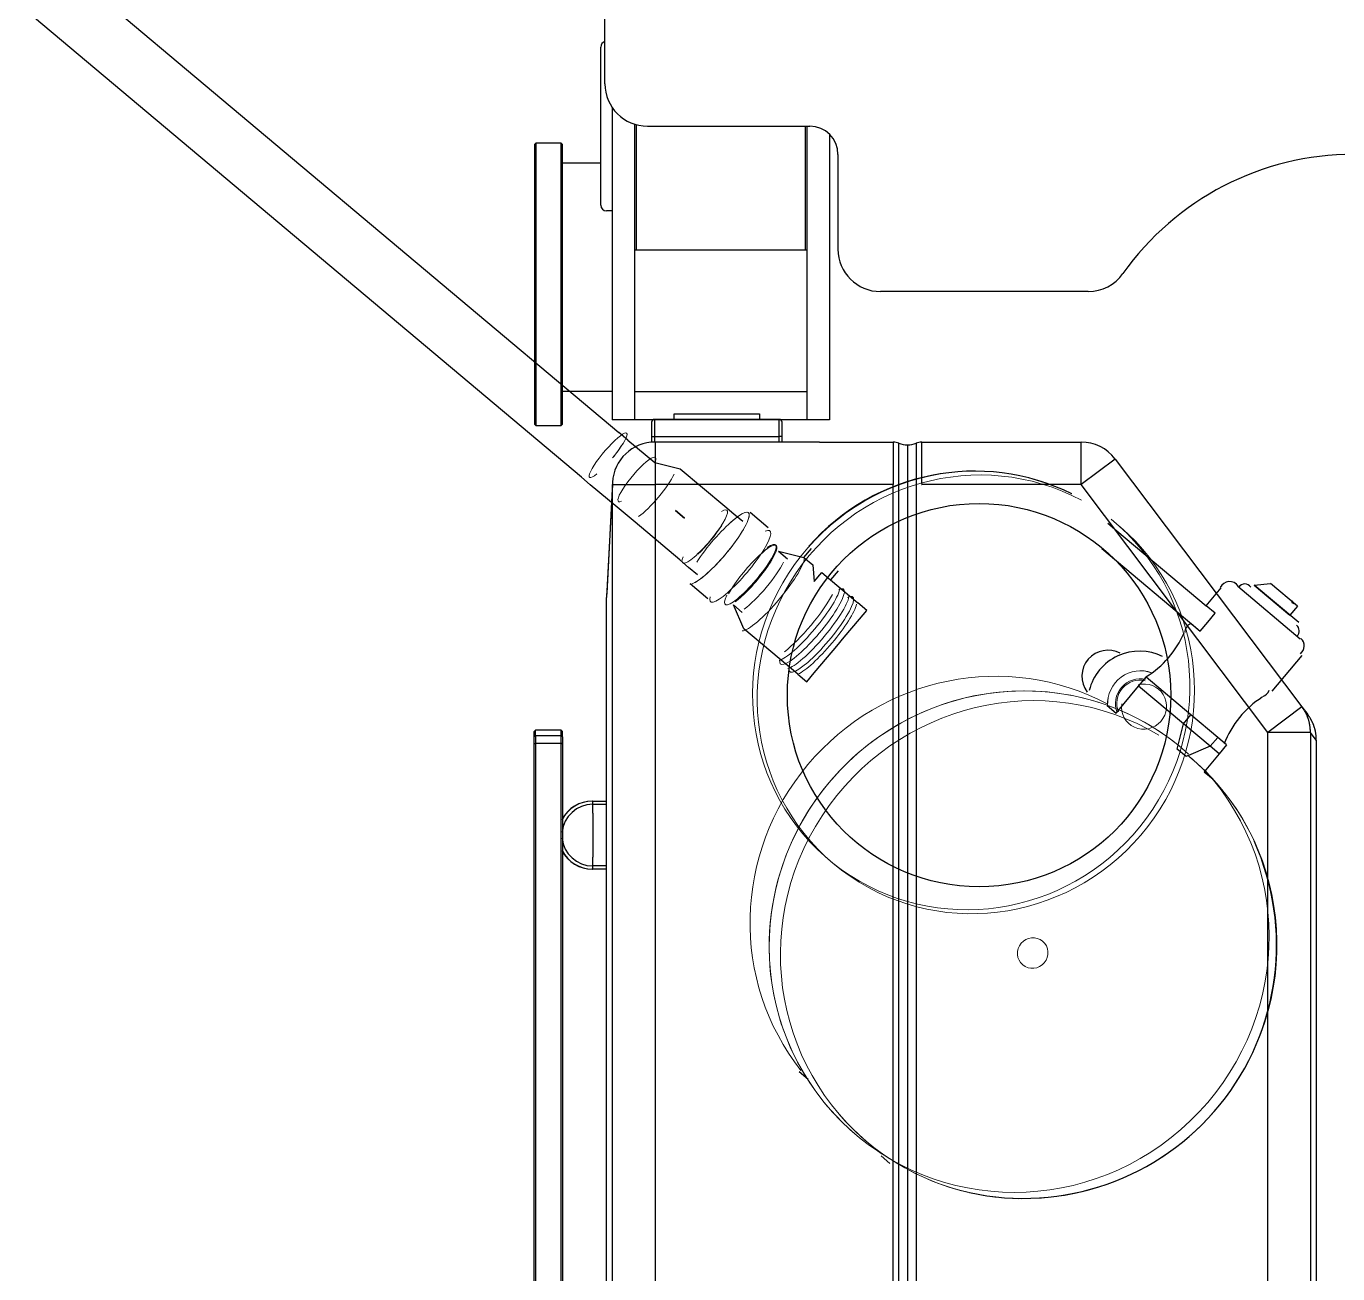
# Model space of a CAD drawing. Extents: x 3485972 to 3601240, y -625657 to -591207.
# Drawn here: x 3498357 to 3498969, y -609881 to -609298 of the extents above; entities that cross this region are included whole.
import ezdxf

# ---------------------------------------------------------------- set-up
doc = ezdxf.new("R2010")
doc.units = 0
doc.header["$LTSCALE"] = 6
doc.header["$MEASUREMENT"] = 0
doc.layers.add('medical equipment', color=171, linetype='CONTINUOUS', lineweight=25)

msp = doc.modelspace()

# ---------------------------------------------------------------- linework, layer by layer
at = {"layer": 'medical equipment'}
for p, q in [((3498627.02, -609324.62), (3498627.02, -608833.58)), ((3498625.04, -609381.38), (3498625.04, -609307.46)), ((3498630.32, -609335.56), (3498630.32, -609481.7)), ((3498640.88, -609343.51), (3498640.88, -609481.7)), ((3498641.54, -609343.7), (3498641.54, -609402.23)), ((3498646.82, -609344.42), (3498722.72, -609344.42)), ((3498720.74, -609402.23), (3498720.74, -609344.42)), ((3498721.4, -609344.42), (3498721.4, -609481.7)), ((3498731.96, -609348.19), (3498731.96, -609481.7)), ((3498594.68, -609352.34), (3498594.02, -609353)), ((3498594.02, -609353), (3498594.02, -609483.68)), ((3498594.68, -609352.34), (3498594.68, -609484.34)), ((3498606.56, -609352.34), (3498594.68, -609352.34)), ((3498606.56, -609484.34), (3498606.56, -609352.34)), ((3498607.22, -609353), (3498606.56, -609352.34)), ((3498607.22, -609483.68), (3498607.22, -609353)), ((3498607.22, -609361.58), (3498625.04, -609361.58)), ((3498625.04, -609366.46), (3498625.04, -609361.58)), ((3498735.92, -609357.62), (3498735.92, -609401.94)), ((3498630.32, -609366.46), (3498630.32, -609468.5)), ((3498630.32, -609384.02), (3498627.68, -609384.02)), ((3498640.88, -609402.23), (3498721.4, -609402.23)), ((3498852.9, -609421.74), (3498755.72, -609421.74)), ((3498630.32, -609468.5), (3498607.22, -609468.5)), ((3498640.88, -609468.5), (3498721.4, -609468.5)), ((3498594.02, -609483.68), (3498594.68, -609484.34)), ((3498594.68, -609484.34), (3498606.56, -609484.34)), ((3498606.56, -609484.34), (3498607.22, -609483.68)), ((3498731.96, -609481.7), (3498630.32, -609481.7)), ((3498648.77, -609482.83), (3498648.77, -609489.47)), ((3498650.1, -609481.5), (3498650.1, -609489.47)), ((3498708.47, -609481.5), (3498650.1, -609481.5)), ((3498659.39, -609478.85), (3498699.19, -609478.85)), ((3498659.39, -609481.5), (3498659.39, -609478.85)), ((3498699.19, -609478.85), (3498699.19, -609481.5)), ((3498708.47, -609489.47), (3498708.47, -609481.5)), ((3498709.8, -609489.47), (3498709.8, -609482.83)), ((3498648.77, -609489.47), (3498650.1, -609489.47)), ((3498648.77, -609489.47), (3498648.77, -609492.19)), ((3498650.1, -609489.47), (3498708.47, -609489.47)), ((3498650.1, -609489.47), (3498650.1, -609492.12)), ((3498708.47, -609492.12), (3498708.47, -609489.47)), ((3498709.8, -609489.47), (3498708.47, -609489.47)), ((3498709.8, -609492.12), (3498709.8, -609489.47)), ((3498650.41, -609492.12), (3498650.41, -609512.02)), ((3498727.27, -609492.12), (3498650.41, -609492.12)), ((3498727.27, -609492.12), (3498761.76, -609492.12)), ((3498761.76, -609492.5), (3498761.76, -609492.12)), ((3498761.76, -609492.12), (3498761.77, -609492.12)), ((3498761.77, -609492.12), (3498761.76, -609492.12)), ((3498761.76, -609492.5), (3498761.76, -609498.21)), ((3498768.4, -609493.45), (3498768.4, -610253.64)), ((3498775.02, -609492.12), (3498775.03, -609492.12)), ((3498775.03, -609492.12), (3498775.02, -609492.12)), ((3498775.03, -609492.12), (3498849.55, -609492.12)), ((3498775.03, -609492.12), (3498775.03, -609492.12)), ((3498775.03, -609495.24), (3498775.03, -609492.12)), ((3498775.03, -609500.69), (3498775.03, -609495.24)), ((3498849.55, -609512.02), (3498849.55, -609492.12)), ((3498761.76, -609498.21), (3498761.76, -609511.98)), ((3498775.03, -609511.53), (3498775.03, -609500.69)), ((3498865.44, -609500.04), (3498849.55, -609512.02)), ((3498865.44, -609500.04), (3498952.7, -609615.84)), ((3498630.53, -609512.02), (3498627.77, -609564.8)), ((3498630.53, -609510.98), (3498627.82, -609562.72)), ((3498630.53, -609510.98), (3498630.53, -609511.01)), ((3498630.53, -610208.54), (3498630.53, -609512.02)), ((3498630.53, -609512.02), (3498650.41, -609512.02)), ((3498761.76, -609512.02), (3498650.41, -609512.02)), ((3498650.41, -609512.02), (3498650.41, -610208.54)), ((3498761.76, -609511.98), (3498761.77, -609512.02)), ((3498761.77, -609512.02), (3498761.76, -609512.02)), ((3498775.02, -609512.02), (3498775.03, -609511.98)), ((3498775.03, -609512.02), (3498775.02, -609512.02)), ((3498775.03, -609511.53), (3498775.03, -609511.98)), ((3498849.55, -609512.02), (3498775.03, -609512.02)), ((3498936.8, -609627.81), (3498849.55, -609512.02)), ((3498627.82, -609562.72), (3498627.82, -609562.79)), ((3498627.77, -610208.54), (3498627.77, -609564.8)), ((3498952.7, -609615.84), (3498936.8, -609627.81)), ((3498952.7, -609615.84), (3498955.41, -609619.43)), ((3498594.6, -609626.78), (3498593.94, -609627.44)), ((3498594.6, -609626.78), (3498593.94, -609627.44)), ((3498593.94, -609629.94), (3498593.94, -609627.44)), ((3498593.94, -609629.94), (3498593.94, -609627.44)), ((3498594.6, -609629.32), (3498593.94, -609629.94)), ((3498593.94, -609629.94), (3498594.6, -609629.32)), ((3498593.94, -609633.05), (3498593.94, -609629.94)), ((3498593.94, -609633.05), (3498593.94, -609629.94)), ((3498594.6, -609629.32), (3498594.6, -609626.78)), ((3498606.54, -609626.78), (3498594.6, -609626.78)), ((3498594.6, -609629.32), (3498594.6, -609626.78)), ((3498606.54, -609626.78), (3498594.6, -609626.78)), ((3498594.6, -609629.32), (3498606.54, -609629.32)), ((3498594.6, -609629.32), (3498594.6, -609633.05)), ((3498594.6, -609629.32), (3498606.54, -609629.32)), ((3498594.6, -609629.32), (3498594.6, -609633.05)), ((3498606.54, -609629.32), (3498606.54, -609626.78)), ((3498607.2, -609627.44), (3498606.54, -609626.78)), ((3498606.54, -609629.32), (3498606.54, -609626.78)), ((3498607.2, -609627.44), (3498606.54, -609626.78)), ((3498606.54, -609633.05), (3498606.54, -609629.32)), ((3498607.2, -609629.94), (3498606.54, -609629.32)), ((3498606.54, -609633.05), (3498606.54, -609629.32)), ((3498606.54, -609629.32), (3498607.2, -609629.94)), ((3498607.2, -609629.94), (3498607.2, -609627.44)), ((3498607.2, -609629.94), (3498607.2, -609627.44)), ((3498607.2, -609629.94), (3498607.2, -609633.05)), ((3498607.2, -609629.94), (3498607.2, -609633.05)), ((3498956.68, -609627.81), (3498936.8, -609627.81)), ((3498936.8, -610313.35), (3498936.8, -609627.81)), ((3498956.68, -609627.81), (3498956.67, -609627.37)), ((3498959.44, -609631.48), (3498956.68, -609627.81)), ((3498956.68, -609627.81), (3498956.68, -610313.35)), ((3498959.44, -609631.48), (3498959.44, -609631.04)), ((3498959.44, -609631.48), (3498959.44, -610313.35)), ((3498593.94, -610327.19), (3498593.94, -609633.05)), ((3498593.94, -609633.05), (3498594.6, -609633.05)), ((3498593.94, -610350.19), (3498593.94, -609633.05)), ((3498593.94, -609633.05), (3498594.6, -609633.05)), ((3498606.54, -609633.05), (3498594.6, -609633.05)), ((3498594.6, -609633.05), (3498594.6, -610327.19)), ((3498606.54, -609633.05), (3498594.6, -609633.05)), ((3498594.6, -609633.05), (3498594.6, -610350.19)), ((3498606.54, -610327.19), (3498606.54, -609633.05)), ((3498607.2, -609633.05), (3498606.54, -609633.05)), ((3498606.54, -610350.19), (3498606.54, -609633.05)), ((3498606.54, -609633.05), (3498607.2, -609633.05)), ((3498607.2, -609633.05), (3498607.2, -610327.19)), ((3498607.2, -609633.05), (3498607.2, -610350.19)), ((3498621.09, -609659.95), (3498621.2, -609659.95)), ((3498621.2, -609659.95), (3498627.77, -609659.95)), ((3498621.34, -609661.45), (3498621.34, -609661.35)), ((3498621.34, -609661.45), (3498627.77, -609661.45)), ((3498621.52, -609675.87), (3498621.52, -609675.36)), ((3498621.2, -609691.79), (3498621.09, -609691.79)), ((3498627.77, -609691.79), (3498621.2, -609691.79)), ((3498621.2, -609691.79), (3498621.21, -609691.79)), ((3498621.34, -609690.29), (3498621.35, -609689.83)), ((3498627.77, -609690.29), (3498621.34, -609690.29))]:
    msp.add_line(p, q, dxfattribs=at)
at = {"layer": 'medical equipment', "ltscale": 25.4, "flags": 128}
for points in [[(3498374.12, -609269.64), (3498633.56, -609487.67)], [(3498616.01, -609508.56), (3498356.57, -609290.52)], [(3498637.74, -609491.18), (3498633.56, -609487.67)], [(3498637.74, -609491.18), (3498650.27, -609501.72)], [(3498650.27, -609501.72), (3498662.13, -609504.56)], [(3498616.01, -609508.56), (3498620.18, -609512.07)], [(3498662.13, -609504.56), (3498683.02, -609522.11)], [(3498632.71, -609522.6), (3498620.18, -609512.07)], [(3498641.07, -609529.63), (3498632.71, -609522.6)], [(3498664.13, -609527.63), (3498659.96, -609524.11)], [(3498659.96, -609524.11), (3498664.13, -609527.63)], [(3498659.96, -609524.11), (3498664.13, -609527.63)], [(3498664.13, -609527.63), (3498659.96, -609524.11)], [(3498683.02, -609522.11), (3498687.2, -609525.63)], [(3498687.2, -609525.63), (3498691.38, -609529.14)], [(3498694.89, -609524.96), (3498703.24, -609531.98)], [(3498661.96, -609547.18), (3498641.07, -609529.63)], [(3498862.07, -609530.03), (3498866.25, -609533.54)], [(3498866.25, -609533.54), (3498908.02, -609568.65)], [(3498708.09, -609543.18), (3498712.26, -609546.69)], [(3498708.09, -609543.18), (3498719.95, -609546.02)], [(3498719.95, -609546.02), (3498723.46, -609541.85)], [(3498859.22, -609541.9), (3498905.18, -609580.52)], [(3498666.13, -609550.69), (3498661.96, -609547.18)], [(3498670.31, -609554.2), (3498666.13, -609550.69)], [(3498719.95, -609546.02), (3498724.13, -609549.53), (3498724.79, -609557.22), (3498728.31, -609553.04), (3498732.48, -609556.56)], [(3498735.99, -609552.38), (3498732.48, -609556.56)], [(3498732.48, -609556.56), (3498745.23, -609567.27)], [(3498675.16, -609565.4), (3498666.8, -609558.38)], [(3498908.02, -609568.65), (3498915.04, -609560.3)], [(3498951.97, -609584.2), (3498922.73, -609559.63)], [(3498930.42, -609558.96), (3498938.11, -609558.3)], [(3498951.3, -609576.52), (3498930.42, -609558.96)], [(3498930.42, -609558.96), (3498947.13, -609573.01)], [(3498950.64, -609568.83), (3498938.11, -609558.3)], [(3498691.2, -609571.75), (3498687.02, -609568.24)], [(3498691.86, -609579.44), (3498687.02, -609568.24)], [(3498717.15, -609600.69), (3498721.33, -609604.2), (3498724.84, -609600.03), (3498728.35, -609595.85), (3498735.37, -609587.49), (3498738.88, -609583.32), (3498745.9, -609574.96), (3498749.41, -609570.78), (3498745.23, -609567.27)], [(3498901, -609577), (3498905.18, -609580.52), (3498908.69, -609576.34), (3498912.2, -609572.16), (3498908.02, -609568.65)], [(3498950.64, -609568.83), (3498947.13, -609573.01)], [(3498717.15, -609600.69), (3498691.86, -609579.44)], [(3498952.64, -609591.89), (3498938.59, -609608.6)], [(3498865.89, -609618.78), (3498876.42, -609606.25)], [(3498876.42, -609606.25), (3498879.93, -609602.07)], [(3498897.31, -609623.8), (3498876.42, -609606.25)], [(3498897.31, -609623.8), (3498876.42, -609606.25)], [(3498900.82, -609619.62), (3498879.93, -609602.07)], [(3498861.71, -609615.27), (3498865.89, -609618.78)], [(3498894.47, -609635.67), (3498897.31, -609623.8)], [(3498897.31, -609623.8), (3498900.82, -609619.62)], [(3498909.84, -609634.33), (3498897.31, -609623.8)], [(3498909.84, -609634.33), (3498897.31, -609623.8)], [(3498913.35, -609630.16), (3498900.82, -609619.62)], [(3498913.35, -609630.16), (3498909.84, -609634.33)], [(3498917.53, -609633.67), (3498913.35, -609630.16)], [(3498898.64, -609639.18), (3498894.47, -609635.67)], [(3498898.64, -609639.18), (3498894.47, -609635.67)], [(3498909.84, -609634.33), (3498898.64, -609639.18)], [(3498914.02, -609637.84), (3498909.84, -609634.33)], [(3498914.02, -609637.84), (3498909.84, -609634.33)], [(3498917.53, -609633.67), (3498914.02, -609637.84)], [(3498914.02, -609637.84), (3498907, -609646.2)], [(3498907, -609646.2), (3498911.17, -609649.71)], [(3498721.95, -609790.05), (3498717.77, -609786.54)], [(3498760.21, -609829.34), (3498756.03, -609825.83)]]:
    msp.add_lwpolyline(points, dxfattribs=at)
at = {"layer": 'medical equipment'}
msp.add_circle((3498801.86, -609610.42), 89.61, dxfattribs=at)
for centre, radius, start, end in [((3498627.68, -609307.46), 2.64, 104.47751, 180), ((3498646.82, -609324.62), 19.8, 180, 270), ((3498722.72, -609357.62), 13.2, 0, 90), ((3498976.82, -609489.62), 132, 35.28269, 144.71731), ((3498627.68, -609381.38), 2.64, 180, 270), ((3498755.72, -609401.94), 19.8, 180, 270), ((3498852.9, -609401.94), 19.8, 270, 324.71731), ((3498650.1, -609482.83), 1.33, 90, 180), ((3498708.47, -609482.83), 1.33, 0, 90), ((3498650.41, -609512.02), 19.9, 90, 177), ((3498768.4, -609482.83), 10.61, 247.38014, 270), ((3498768.4, -609482.83), 10.61, 270, 292.61986), ((3498775.03, -609498.76), 6.64, 90.01743, 112.60243), ((3498849.55, -609512.02), 19.9, 37, 90), ((3498640.51, -609511.5), 9.99, 177.99464, 178.19363), ((3498640.51, -609511.5), 9.99, 178.21369, 178.41269), ((3498640.51, -609511.5), 9.99, 178.38903, 178.58803), ((3498640.51, -609511.5), 9.99, 178.60815, 178.80715), ((3498640.51, -609511.5), 9.99, 178.80532, 179.00433), ((3498640.51, -609511.5), 9.99, 179.00247, 179.2015), ((3498640.51, -609511.5), 9.99, 179.17778, 179.37676), ((3498640.52, -609511.5), 10, 179.41875, 179.61761), ((3498640.52, -609511.5), 10, 179.59394, 179.79292), ((3498640.5, -609511.5), 9.98, 179.81277, 180.01208), ((3498640.53, -609511.5), 10.01, 179.9882, 180.18698), ((3498640.59, -609511.5), 10.07, 180.20788, 180.40542), ((3498640.51, -609511.5), 9.99, 180.38174, 180.58094), ((3498640.33, -609511.5), 9.81, 180.61921, 180.8224), ((3498640.58, -609511.5), 10.06, 180.80043, 180.9978), ((3498641.24, -609511.49), 10.72, 180.98872, 181.17296), ((3498640.39, -609511.5), 9.87, 181.20066, 181.40394), ((3498639, -609511.53), 8.48, 181.42693, 181.66915), ((3498641.01, -609511.49), 10.49, 181.5568, 181.7406), ((3498658.15, -609510.97), 27.63, 181.74198, 181.80508), ((3498640.52, -609511.5), 10, 177.20612, 177.40501), ((3498640.52, -609511.5), 10, 177.40319, 177.60211), ((3498640.52, -609511.5), 10, 177.60037, 177.79932), ((3498640.51, -609511.5), 9.99, 177.79749, 177.99647), ((3498639.17, -609511.53), 8.65, 182.04809, 182.3072), ((3498638.27, -609511.57), 7.75, 182.27597, 182.72144), ((3498651.29, -609511.01), 20.78, 182.56008, 182.77773), ((3498666.96, -609564.79), 39.19, 178.8021, 178.90384), ((3498667.93, -609564.81), 40.17, 178.89758, 178.99644), ((3498667.8, -609564.81), 40.03, 178.19914, 178.29856), ((3498667.77, -609564.81), 40, 178.29767, 178.39717), ((3498667.7, -609564.8), 39.93, 178.40709, 178.50677), ((3498667.78, -609564.81), 40.01, 178.49435, 178.5938), ((3498668, -609564.81), 40.24, 178.60359, 178.70244), ((3498667.69, -609564.81), 39.93, 178.69199, 178.7917), ((3498667.81, -609564.82), 40.05, 177.79462, 177.89403), ((3498667.8, -609564.81), 40.03, 177.90394, 178.00337), ((3498667.79, -609564.82), 40.02, 177.9914, 178.09086), ((3498667.79, -609564.81), 40.02, 178.10076, 178.20021), ((3498667.85, -609564.81), 40.08, 177.40119, 177.50055), ((3498667.84, -609564.81), 40.07, 177.49953, 177.5989), ((3498667.83, -609564.81), 40.06, 177.59788, 177.69727), ((3498667.82, -609564.81), 40.05, 177.70717, 177.80658), ((3498667.88, -609564.82), 40.11, 177.09537, 177.19468), ((3498667.87, -609564.81), 40.1, 177.20457, 177.3039), ((3498667.85, -609564.82), 40.09, 177.29195, 177.3913), ((3498670.52, -609564.86), 42.76, 178.99382, 179.08613), ((3498667.13, -609564.79), 39.36, 179.11282, 179.21471), ((3498661.56, -609564.71), 33.79, 179.20702, 179.32848), ((3498669.55, -609564.84), 41.79, 179.28697, 179.37918), ((3498737.77, -609565.59), 110.01, 179.37151, 179.40317), ((3498662.17, -609564.74), 34.4, 179.51633, 179.64638), ((3498658.56, -609564.71), 30.79, 179.6479, 179.87169), ((3498710.22, -609564.97), 82.46, 179.77635, 179.88578), ((3498917.19, -609641.36), 43.73, 34.40022, 35.7044), ((3498940.28, -609625.91), 15.95, 32.77726, 35.49493), ((3498939.14, -609626.7), 17.34, 31.3045, 32.91305), ((3498906.54, -609644.89), 54.66, 29.45094, 29.84442), ((3498936.19, -609628.18), 20.62, 28.37541, 29.52652), ((3498939.9, -609626.37), 16.5, 27.43659, 28.9652), ((3498937.66, -609627.52), 19.02, 26.10122, 27.39195), ((3498936.31, -609628.11), 20.5, 24.7594, 25.93438), ((3498937.54, -609627.54), 19.14, 23.48146, 24.74442), ((3498938.06, -609627.34), 18.58, 22.26257, 23.5664), ((3498937.79, -609627.44), 18.86, 20.94841, 22.22877), ((3498919.36, -609645.35), 44.39, 34.41972, 35.71412), ((3498937.69, -609627.48), 18.97, 19.68021, 20.95073), ((3498937.8, -609627.43), 18.86, 18.37104, 19.64922), ((3498937.82, -609627.43), 18.84, 17.11526, 18.39519), ((3498937.74, -609627.44), 18.92, 15.80495, 17.07996), ((3498937.65, -609627.47), 19.01, 14.54917, 15.81924), ((3498942.8, -609629.66), 16.19, 32.80893, 35.50645), ((3498937.55, -609627.49), 19.11, 13.24635, 14.51198), ((3498937.42, -609627.52), 19.24, 12.00084, 13.26019), ((3498937.26, -609627.54), 19.41, 10.70962, 11.96137), ((3498937.06, -609627.58), 19.61, 9.47762, 10.72042), ((3498936.84, -609627.61), 19.83, 8.20293, 9.43621), ((3498941.65, -609630.45), 17.59, 31.34691, 32.94374), ((3498936.59, -609627.65), 20.08, 6.98919, 8.21147), ((3498936.31, -609627.66), 20.37, 5.73576, 6.94649), ((3498908.58, -609648.95), 55.47, 29.50711, 29.89774), ((3498938.66, -609631.96), 20.92, 28.43938, 29.58223), ((3498942.42, -609630.12), 16.74, 27.5071, 29.02492), ((3498940.15, -609631.28), 19.29, 26.18131, 27.46312), ((3498938.79, -609631.89), 20.79, 24.84872, 26.01574), ((3498940.04, -609631.3), 19.4, 23.57929, 24.83386), ((3498940.57, -609631.1), 18.83, 22.36876, 23.66414), ((3498940.31, -609631.2), 19.12, 21.06301, 22.3353), ((3498940.21, -609631.24), 19.22, 19.8027, 21.06546), ((3498940.32, -609631.18), 19.1, 18.50172, 19.77236), ((3498940.35, -609631.18), 19.07, 17.25308, 18.52572), ((3498935.99, -609627.7), 20.68, 4.5439, 5.74169), ((3498935.65, -609627.71), 21.03, 3.31544, 4.49999), ((3498935.27, -609627.73), 21.41, 2.14972, 3.31968), ((3498934.86, -609627.73), 21.82, 0.94951, 2.10477), ((3498940.27, -609631.2), 19.15, 15.95039, 17.21842), ((3498940.19, -609631.22), 19.23, 14.70146, 15.96489), ((3498940.1, -609631.23), 19.33, 13.40537, 14.66469), ((3498939.98, -609631.27), 19.45, 12.16609, 13.41949), ((3498939.82, -609631.29), 19.62, 10.88104, 12.12719), ((3498939.63, -609631.33), 19.81, 9.6544, 10.89198), ((3498939.41, -609631.35), 20.02, 8.38534, 9.61377), ((3498939.17, -609631.39), 20.27, 7.17618, 8.394), ((3498938.89, -609631.41), 20.55, 5.92724, 7.1339), ((3498938.58, -609631.45), 20.86, 4.73957, 5.93368), ((3498938.24, -609631.46), 21.2, 3.51482, 4.69607), ((3498937.87, -609631.48), 21.57, 2.35216, 3.51921), ((3498937.47, -609631.48), 21.97, 1.15506, 2.30777), ((3498621.36, -609675.87), 14.42, 90.08717, 174.65225), ((3498621.11, -609675.87), 15.92, 90.09157, 152.3402), ((3498621.23, -609675.87), 15.92, 90.08717, 153.09267), ((3498621.15, -609660.01), 0.0838, 40.87989, 53.58546), ((3498621.16, -609660.02), 0.0846, 30.13575, 41.94467), ((3498620.97, -609660.09), 0.278, 20.89762, 24.34211), ((3498619.8, -609660.38), 1.49, 14.63628, 15.34822), ((3498620.54, -609660.19), 0.722, 12.79791, 14.56088), ((3498620.43, -609660.22), 0.84, 11.50824, 13.26033), ((3498619.85, -609660.33), 1.43, 9.9044, 11.06322), ((3498619.18, -609660.43), 2.11, 8.62916, 9.49886), ((3498618.72, -609660.49), 2.57, 7.67224, 8.46028), ((3498618.06, -609660.57), 3.23, 6.90246, 7.58688), ((3498617.13, -609660.68), 4.17, 6.19163, 6.76879), ((3498616.08, -609660.78), 5.22, 5.61497, 6.11078), ((3498614.96, -609660.89), 6.35, 5.10976, 5.54833), ((3498613.65, -609661), 7.66, 4.66864, 5.05603), ((3498612.15, -609661.11), 9.17, 4.26748, 4.61234), ((3498610.45, -609661.23), 10.87, 3.92053, 4.22846), ((3498608.59, -609661.35), 12.74, 3.60143, 3.8795), ((3498606.49, -609661.48), 14.84, 3.33411, 3.58539), ((3498604.2, -609661.6), 17.13, 3.06289, 3.29184), ((3498601.65, -609661.73), 19.69, 2.84325, 3.05198), ((3498598.9, -609661.86), 22.44, 2.62803, 2.81978), ((3498595.86, -609661.99), 25.49, 2.44445, 2.62061), ((3498592.59, -609662.12), 28.75, 2.253, 2.41592), ((3498589.02, -609662.26), 32.33, 2.09806, 2.24871), ((3498585.2, -609662.39), 36.15, 1.9422, 2.08233), ((3498581.04, -609662.52), 40.31, 1.80091, 1.93121), ((3498576.64, -609662.65), 44.72, 1.66657, 1.78837), ((3497650.31, -609686.53), 971.35, 1.41835, 1.47968), ((3498253.24, -609671.92), 368.24, 1.34438, 1.46828), ((3498201.76, -609673.14), 419.74, 1.27552, 1.34652), ((3497264.4, -609692.48), 1357.3, 1.19342, 1.21064), ((3498102.64, -609675.03), 518.87, 1.14527, 1.1952), ((3498197.58, -609673.33), 423.92, 1.10625, 1.17148), ((3498121.8, -609674.76), 499.71, 1.04842, 1.10271), ((3498072.86, -609675.57), 548.66, 0.99106, 1.03992), ((3498100.91, -609675.1), 520.61, 0.93971, 0.99169), ((3498108.24, -609674.98), 513.27, 0.88734, 0.94045), ((3498093.07, -609675.21), 528.45, 0.83508, 0.88677), ((3498083.4, -609675.35), 538.12, 0.78408, 0.83497), ((3498080.92, -609675.37), 540.6, 0.73182, 0.78267), ((3498076.43, -609675.44), 545.09, 0.68179, 0.73242), ((3498069.85, -609675.49), 551.67, 0.62925, 0.67944), ((3498063.73, -609675.57), 557.79, 0.58025, 0.63006), ((3498058.26, -609675.6), 563.26, 0.52827, 0.57777), ((3498052.5, -609675.66), 569.02, 0.47986, 0.52902), ((3498046.6, -609675.7), 574.93, 0.43017, 0.479), ((3498040.64, -609675.74), 580.89, 0.3809, 0.42938), ((3498034.76, -609675.77), 586.76, 0.33188, 0.38005), ((3498028.74, -609675.81), 592.78, 0.28479, 0.33263), ((3498022.75, -609675.83), 598.77, 0.23644, 0.28396), ((3498016.63, -609675.85), 604.89, 0.18845, 0.23565), ((3498010.57, -609675.84), 610.96, 0.13923, 0.18612), ((3498004.37, -609675.88), 617.15, 0.09491, 0.14148), ((3498621.36, -609675.87), 14.42, 185.34775, 269.91283), ((3498015.14, -609675.75), 606.38, 359.51867, 359.56459), ((3497000.8, -609670.43), 1620.74, 359.70151, 359.71685), ((3498009.52, -609675.72), 612, 359.66021, 359.70506), ((3498131.58, -609676.64), 489.94, 359.62389, 359.68344), ((3498057.39, -609676.15), 564.13, 359.57299, 359.62333), ((3497998.22, -609675.87), 623.31, 0.04633, 0.0926), ((3497352.54, -609674.73), 1268.99, 359.89696, 359.94848), ((3498154.34, -609676.51), 467.18, 359.833, 359.93957), ((3498109.31, -609676.42), 512.21, 359.77487, 359.83763), ((3498621.11, -609675.87), 15.92, 207.65992, 269.90843), ((3498621.23, -609675.87), 15.92, 206.90733, 269.91283), ((3498126.65, -609677.08), 494.86, 358.84444, 358.89864), ((3498121.36, -609676.99), 500.15, 358.90046, 358.95429), ((3498115.98, -609676.89), 505.54, 358.95439, 359.00784), ((3498110.7, -609676.8), 510.82, 359.00802, 359.0611), ((3498105.12, -609676.7), 516.4, 359.05958, 359.11226), ((3498094.21, -609676.54), 527.31, 359.16492, 359.21688), ((3498099.42, -609676.61), 522.1, 359.11247, 359.16477), ((3498089.57, -609676.48), 531.95, 359.21711, 359.26881), ((3498074.03, -609676.29), 547.49, 359.32, 359.37055), ((3498082.74, -609676.37), 538.78, 359.2671, 359.3183), ((3498076.91, -609676.33), 544.61, 359.42249, 359.47379), ((3498072.45, -609676.26), 549.08, 359.3699, 359.42052), ((3498057.43, -609676.11), 564.1, 359.46976, 359.51925), ((3498621.2, -609691.77), 0.0156, 295.03411, 323.9285), ((3498621.17, -609691.74), 0.0661, 327.90646, 339.17293), ((3498621.2, -609691.76), 0.0305, 315.13016, 334.48458), ((3498621.01, -609691.67), 0.24, 340.85133, 345.42264), ((3498621.11, -609691.71), 0.132, 335.80829, 342.80278), ((3498620.86, -609691.62), 0.398, 344.31817, 347.54343), ((3498620.35, -609691.5), 0.913, 348.67986, 350.48885), ((3498620.64, -609691.56), 0.621, 346.78755, 349.14361), ((3498619.52, -609691.35), 1.77, 351.34139, 352.48957), ((3498619.98, -609691.43), 1.3, 350.16465, 351.58169), ((3498618.25, -609691.18), 3.04, 353.12268, 353.91281), ((3498618.94, -609691.27), 2.35, 352.30433, 353.24538), ((3498615.36, -609690.88), 5.95, 354.887, 355.38584), ((3498616.48, -609690.99), 4.82, 354.38359, 354.96123), ((3498617.43, -609691.09), 3.87, 353.80259, 354.47165), ((3498612.67, -609690.66), 8.64, 355.72147, 356.10914), ((3498614.06, -609690.77), 7.25, 355.35269, 355.78858), ((3498609.15, -609690.42), 12.17, 356.37699, 356.6823), ((3498611.23, -609690.56), 10.09, 356.09539, 356.44767), ((3498605.22, -609690.19), 16.12, 357.17593, 357.45379), ((3498605.29, -609690.2), 16.04, 356.94375, 357.20262), ((3498606.32, -609690.25), 15.01, 356.66855, 356.92694), ((3498598.42, -609689.87), 22.92, 357.77122, 358.01383), ((3498556.86, -609688.03), 64.52, 357.51501, 357.57692), ((3498598.63, -609689.85), 22.72, 357.3405, 357.53046), ((3498541.37, -609687.95), 80, 358.17048, 358.32394), ((3498595.8, -609689.75), 25.54, 357.96354, 358.3206), ((3498157.77, -609677.79), 463.74, 358.51157, 358.56818), ((3498152.72, -609677.67), 468.79, 358.57008, 358.62629), ((3498147.55, -609677.54), 473.96, 358.62468, 358.68047), ((3498142.42, -609677.43), 479.09, 358.68235, 358.73775), ((3498137.18, -609677.31), 484.33, 358.73617, 358.79116), ((3498131.99, -609677.21), 489.52, 358.79299, 358.84759)]:
    msp.add_arc(centre, radius, start, end, dxfattribs=at)
at = {"layer": 'medical equipment', "ltscale": 25.4}
for centre, radius, start, end in [((3498799.69, -609608.62), 102.89, 63.75469, 138.78055), ((3498918.93, -609562.13), 4.81, 33.3573, 154.76296), ((3498926, -609561.76), 3.34, 32.31518, 146.91067), ((3498948.89, -609566.59), 0.962, 152.47632, 307.85701), ((3498856.45, -609563.63), 44.79, 301.42376, 336.84131), ((3498902.92, -609581.46), 4.99, 113.30068, 177.04539), ((3498948.11, -609580.35), 3.34, 314.9878, 50.21994), ((3498948.97, -609587.37), 4.81, 309.07824, 46.50038), ((3498862.09, -609601.66), 12.21, 138.88035, 217.03889), ((3498862.09, -609601.66), 12.21, 62.31028, 138.88035), ((3498876.82, -609614.04), 24.19, 63.49146, 166.13917), ((3498958.24, -609649.18), 44.79, 122.46727, 159.1402), ((3498932.68, -609606.47), 4.99, 290.88798, 340.21271), ((3498822.5, -609727.3), 118.37, 257.70661, 24.16978)]:
    msp.add_arc(centre, radius, start, end, dxfattribs=at)
at = {"layer": 'medical equipment', "lineweight": 0, "ltscale": 25.4}
for centre, major_axis, ratio, start_param, end_param in [((3498628.47, -609498.27), (8.66, 10.31), 0.177636, 4.745311, 10.157295), ((3498628.47, -609498.27), (-8.66, -10.31), 0.177636, 1.603719, 2.24314), ((3498798.17, -609608.23), (66.51, 79.14), 0.980271, 0.230394, 6.29723), ((3498800.35, -609610.06), (66.51, 79.14), 0.980271, 0.2053, 6.270906), ((3498641.96, -609509.6), (8.66, 10.31), 0.197657, 5.762645, 9.814295), ((3498649.53, -609515.96), (-10.21, -12.15), 0.197657, 0.635084, 2.53375), ((3498673.65, -609536.24), (-10.36, -12.33), 0.197657, 5.736217, 9.946524), ((3498680.15, -609541.7), (-13.92, -16.56), 0.197657, 0.121689, 4.119483), ((3498680.15, -609541.7), (-13.92, -16.56), 0.197657, 0.121689, 5.278921), ((3498673.65, -609536.24), (-10.83, -12.88), 0.197657, 1.043303, 2.136629), ((3498690.25, -609550.19), (-13.92, -16.56), 0.197657, 5.886742, 9.806079), ((3498694.94, -609554.13), (-11.75, -13.99), 0.197657, 5.623519, 10.056784), ((3498695.3, -609554.43), (-11.75, -13.99), 0.197657, 0.681311, 5.536434), ((3498695.3, -609554.43), (-11.75, -13.99), 0.197657, 0.681311, 3.85973), ((3498695.3, -609554.43), (11.45, 13.62), 0.197657, 3.822903, 5.629851), ((3498705.04, -609562.62), (14.76, 17.56), 0.197657, 3.315252, 6.116725), ((3498699.45, -609557.92), (-11.75, -13.99), 0.197657, 0.688165, 2.481493), ((3498723.8, -609578.38), (14.71, 17.5), 0.197657, 2.768303, 6.64205), ((3498721.63, -609576.57), (14.71, 17.5), 0.197657, 3.412999, 6.022723), ((3498719.74, -609574.97), (-14.71, -17.5), 0.197657, 0.712828, 2.450047), ((3498728.13, -609582.02), (-14.71, -17.5), 0.197657, 5.869689, 9.822625), ((3498725.96, -609580.2), (-14.71, -17.5), 0.197657, 0.227142, 2.923739), ((3498729.57, -609583.24), (-14.76, -17.56), 0.197657, 0.386782, 2.769657), ((3498729.57, -609583.24), (14.76, 17.56), 0.197657, 3.528375, 5.911249), ((3498807.45, -609714.63), (73.31, 87.23), 0.980271, 0.203012, 2.941681), ((3498820.55, -609725.64), (76.03, 90.47), 0.980271, 6.246797, 12.435109), ((3498825.04, -609729.42), (75.51, 89.85), 0.980271, 0.15715, 6.298216), ((3498820.55, -609725.64), (76.03, 90.47), 0.980271, 0.011403, 3.270912), ((3498876.98, -609614.17), (9.82, 11.69), 0.980271, 0.326597, 2.331781), ((3498876.98, -609614.17), (-9.81, -11.68), 0.980271, 3.468189, 5.473374), ((3498876.98, -609614.17), (-7.41, -8.82), 0.980271, 3.608664, 5.797388), ((3498876.86, -609614.07), (-6.92, -8.24), 0.980271, 3.597609, 5.808746), ((3498878.93, -609615.81), (6.84, 8.14), 0.980271, 2.134795, 7.247659), ((3498825.04, -609729.42), (75.51, 89.85), 0.980271, 5.851252, 6.298216), ((3498825.04, -609729.42), (75.51, 89.85), 0.980271, 2.979391, 3.609429)]:
    msp.add_ellipse(centre, major_axis=major_axis, ratio=ratio, start_param=start_param, end_param=end_param, dxfattribs=at)
msp.add_ellipse((3498826.9, -609730.98), major_axis=(-4.64, -5.52), ratio=0.980271, dxfattribs=at)
at = {"layer": 'medical equipment'}
msp.add_open_spline([(3498764.31, -609492.63), (3498763.5, -609492.29), (3498762.65, -609492.12), (3498761.76, -609492.12)], degree=3, dxfattribs=at)
for points, knots in [([(3498958.93, -610324.06), (3498958.47, -610324.06), (3498958.01, -610324.06), (3498957.32, -610324.06), (3498957.09, -610324.06), (3498956.74, -610324.06), (3498956.63, -610324.06), (3498956.45, -610324.06), (3498956.4, -610324.06), (3498956.31, -610324.06), (3498956.28, -610324.06), (3498956.24, -610324.06), (3498956.22, -610324.06), (3498956.2, -610324.06), (3498956.19, -610324.06), (3498956.18, -610324.06), (3498956.18, -610324.06), (3498956.18, -610324.06), (3498956.17, -610324.06), (3498956.17, -610324.06), (3498956.17, -610324.06), (3498956.16, -610324.06), (3498956.16, -610324.06), (3498956.16, -610324.06), (3498956.16, -610324.06), (3498956.15, -610324.06), (3498956.14, -610324.06), (3498956.12, -610324.06), (3498956.11, -610324.06), (3498956.07, -610324.06), (3498956.03, -610324.06), (3498955.89, -610324.06), (3498955.77, -610324.06), (3498955.33, -610324.06), (3498954.93, -610324.06), (3498953.38, -610324.06), (3498951.93, -610324.06), (3498948.37, -610324.06), (3498946.27, -610324.06), (3498942.85, -610324.06), (3498941.67, -610324.06), (3498939.86, -610324.06), (3498939.25, -610324.06), (3498938.33, -610324.06), (3498938.03, -610324.06), (3498937.57, -610324.06), (3498937.42, -610324.06), (3498937.19, -610324.06), (3498937.11, -610324.06), (3498936.99, -610324.06), (3498936.96, -610324.06), (3498936.88, -610324.06), (3498936.84, -610324.06), (3498936.77, -610324.06), (3498936.74, -610324.06), (3498936.67, -610324.06), (3498936.64, -610324.06), (3498936.54, -610324.06), (3498936.47, -610324.06), (3498936.27, -610324.06), (3498936.14, -610324.06), (3498935.74, -610324.06), (3498935.47, -610324.06), (3498934.68, -610324.06), (3498934.14, -610324.06), (3498932.55, -610324.06), (3498931.49, -610324.06), (3498928.3, -610324.06), (3498926.17, -610324.06), (3498919.79, -610324.06), (3498915.54, -610324.06), (3498902.78, -610324.06), (3498894.27, -610324.06), (3498877.26, -610324.06), (3498868.76, -610324.06), (3498856, -610324.06), (3498851.74, -610324.06), (3498845.36, -610324.06), (3498843.24, -610324.06), (3498840.05, -610324.06), (3498838.99, -610324.06), (3498837.39, -610324.06), (3498836.86, -610324.06), (3498836.06, -610324.06), (3498835.8, -610324.06), (3498835.4, -610324.06), (3498835.26, -610324.06), (3498835.06, -610324.06), (3498835, -610324.06), (3498834.9, -610324.06), (3498834.87, -610324.06), (3498834.8, -610324.06), (3498834.77, -610324.06), (3498834.7, -610324.06), (3498834.66, -610324.06), (3498834.59, -610324.06), (3498834.55, -610324.06), (3498834.44, -610324.06), (3498834.37, -610324.06), (3498834.16, -610324.06), (3498834.01, -610324.06), (3498833.58, -610324.05), (3498833.29, -610324.05), (3498832.43, -610324.03), (3498831.85, -610324.01), (3498830.13, -610323.92), (3498828.98, -610323.84), (3498825.54, -610323.5), (3498823.25, -610323.16), (3498816.47, -610321.81), (3498812.04, -610320.47), (3498803.53, -610316.94), (3498799.44, -610314.75), (3498791.78, -610309.63), (3498788.2, -610306.7), (3498781.68, -610300.18), (3498778.74, -610296.6), (3498773.62, -610288.93), (3498771.44, -610284.85), (3498767.91, -610276.33), (3498766.57, -610271.9), (3498765.22, -610265.12), (3498764.88, -610262.84), (3498764.54, -610259.4), (3498764.46, -610258.25), (3498764.37, -610256.52), (3498764.35, -610255.95), (3498764.33, -610255.08), (3498764.32, -610254.8), (3498764.32, -610254.36), (3498764.32, -610254.22), (3498764.32, -610254), (3498764.32, -610253.93), (3498764.32, -610253.82), (3498764.32, -610253.79), (3498764.31, -610253.72), (3498764.31, -610253.68), (3498764.31, -610253.58), (3498764.31, -610253.52), (3498764.31, -610253.4), (3498764.31, -610253.34), (3498764.31, -610253.16), (3498764.31, -610253.04), (3498764.31, -610252.68), (3498764.31, -610252.44), (3498764.31, -610251.71), (3498764.31, -610251.23), (3498764.31, -610249.78), (3498764.31, -610248.82), (3498764.31, -610245.92), (3498764.31, -610243.99), (3498764.31, -610238.19), (3498764.31, -610234.33), (3498764.31, -610222.74), (3498764.31, -610215.02), (3498764.31, -610191.84), (3498764.31, -610176.39), (3498764.31, -610130.04), (3498764.31, -610099.14), (3498764.31, -610006.44), (3498764.31, -609944.63), (3498764.31, -609821.03), (3498764.31, -609759.23), (3498764.31, -609666.52), (3498764.31, -609635.62), (3498764.31, -609589.27), (3498764.31, -609573.82), (3498764.31, -609550.65), (3498764.31, -609542.92), (3498764.31, -609531.33), (3498764.31, -609527.47), (3498764.31, -609521.68), (3498764.31, -609519.74), (3498764.31, -609516.85), (3498764.31, -609515.88), (3498764.31, -609514.43), (3498764.31, -609513.95), (3498764.31, -609513.23), (3498764.31, -609512.98), (3498764.31, -609512.62), (3498764.31, -609512.5), (3498764.31, -609512.32), (3498764.31, -609512.26), (3498764.31, -609512.14), (3498764.31, -609512.08), (3498764.31, -609511.98), (3498764.31, -609511.94), (3498764.31, -609511.86), (3498764.31, -609511.82), (3498764.31, -609511.7), (3498764.31, -609511.62), (3498764.31, -609511.38), (3498764.31, -609511.23), (3498764.31, -609510.75), (3498764.31, -609510.43), (3498764.31, -609509.49), (3498764.31, -609508.86), (3498764.31, -609506.99), (3498764.31, -609505.77), (3498764.31, -609503.43), (3498764.31, -609502.3), (3498764.31, -609500.19), (3498764.31, -609499.21), (3498764.31, -609497.41), (3498764.31, -609496.6), (3498764.31, -609495.19), (3498764.31, -609494.59), (3498764.31, -609493.62), (3498764.31, -609493.25), (3498764.31, -609492.88), (3498764.31, -609492.78), (3498764.31, -609492.69), (3498764.31, -609492.67), (3498764.31, -609492.64), (3498764.31, -609492.64), (3498764.31, -609492.63), (3498764.31, -609492.63), (3498764.31, -609492.63), (3498764.31, -609492.63), (3498764.31, -609492.63), (3498764.31, -609492.63), (3498764.31, -609492.63), (3498764.31, -609492.63), (3498764.31, -609492.63), (3498764.31, -609492.63), (3498764.31, -609492.63), (3498764.31, -609492.63), (3498764.31, -609492.63), (3498764.31, -609492.63), (3498764.31, -609492.63), (3498764.31, -609492.63), (3498764.31, -609492.63), (3498764.31, -609492.63), (3498764.31, -609492.63), (3498764.31, -609492.63), (3498764.31, -609492.63), (3498764.31, -609492.63), (3498764.31, -609492.63), (3498764.31, -609492.63), (3498764.31, -609492.63)], [0, 0, 0, 0, 0.0237004, 0.0237004, 0.0355626, 0.0355626, 0.0414937, 0.0414937, 0.0444593, 0.0444593, 0.0459421, 0.0459421, 0.0466835, 0.0466835, 0.0470542, 0.0470542, 0.0472395, 0.0472395, 0.0473322, 0.0473322, 0.0474248, 0.0474248, 0.0475308, 0.0475308, 0.0476368, 0.0476368, 0.0478487, 0.0478487, 0.0482726, 0.0482726, 0.0491203, 0.0491203, 0.0508157, 0.0508157, 0.0542065, 0.0542065, 0.0609882, 0.0609882, 0.0677699, 0.0677699, 0.0711608, 0.0711608, 0.0728562, 0.0728562, 0.0737039, 0.0737039, 0.0741278, 0.0741278, 0.0743397, 0.0743397, 0.0744457, 0.0744457, 0.0745516, 0.0745516, 0.0746411, 0.0746411, 0.0747306, 0.0747306, 0.0749096, 0.0749096, 0.0752675, 0.0752675, 0.0759833, 0.0759833, 0.0774151, 0.0774151, 0.0802785, 0.0802785, 0.0860054, 0.0860054, 0.0974591, 0.0974591, 0.1203666, 0.1203666, 0.143274, 0.143274, 0.1547278, 0.1547278, 0.1604547, 0.1604547, 0.1633181, 0.1633181, 0.1647498, 0.1647498, 0.1654657, 0.1654657, 0.1658236, 0.1658236, 0.1660026, 0.1660026, 0.166092, 0.166092, 0.1661815, 0.1661815, 0.1662729, 0.1662729, 0.1663642, 0.1663642, 0.1665469, 0.1665469, 0.1669123, 0.1669123, 0.1676431, 0.1676431, 0.1691047, 0.1691047, 0.1720278, 0.1720278, 0.1778741, 0.1778741, 0.1895667, 0.1895667, 0.2012593, 0.2012593, 0.2129518, 0.2129518, 0.2246444, 0.2246444, 0.236337, 0.236337, 0.2480296, 0.2480296, 0.2538759, 0.2538759, 0.256799, 0.256799, 0.2582606, 0.2582606, 0.2589914, 0.2589914, 0.2593567, 0.2593567, 0.2595394, 0.2595394, 0.2596308, 0.2596308, 0.2597221, 0.2597221, 0.2598847, 0.2598847, 0.2600472, 0.2600472, 0.2603723, 0.2603723, 0.2610225, 0.2610225, 0.2623228, 0.2623228, 0.2649234, 0.2649234, 0.2701247, 0.2701247, 0.2805274, 0.2805274, 0.3013326, 0.3013326, 0.342943, 0.342943, 0.4261638, 0.4261638, 0.5926056, 0.5926056, 0.7590473, 0.7590473, 0.8422681, 0.8422681, 0.8838785, 0.8838785, 0.9046838, 0.9046838, 0.9150864, 0.9150864, 0.9202877, 0.9202877, 0.9228883, 0.9228883, 0.9241886, 0.9241886, 0.9248388, 0.9248388, 0.9251639, 0.9251639, 0.9253264, 0.9253264, 0.925489, 0.925489, 0.9255986, 0.9255986, 0.9257082, 0.9257082, 0.9259274, 0.9259274, 0.9263659, 0.9263659, 0.9272428, 0.9272428, 0.9289967, 0.9289967, 0.9325045, 0.9325045, 0.9360123, 0.9360123, 0.9395201, 0.9395201, 0.9430278, 0.9430278, 0.9465356, 0.9465356, 0.9500434, 0.9500434, 0.9517973, 0.9517973, 0.9526742, 0.9526742, 0.9531127, 0.9531127, 0.9533319, 0.9533319, 0.9534415, 0.9534415, 0.9535512, 0.9535512, 0.9536419, 0.9536419, 0.9537326, 0.9537326, 0.953914, 0.953914, 0.9542769, 0.9542769, 0.9550027, 0.9550027, 0.9564542, 0.9564542, 0.9593573, 0.9593573, 0.9651634, 0.9651634, 0.9687493, 0.9687493, 0.9687493, 0.9687493]), ([(3498772.48, -609492.63), (3498772.48, -609492.63), (3498772.48, -609492.63), (3498772.48, -609492.63), (3498772.48, -609492.63), (3498772.48, -609492.63), (3498772.48, -609492.63), (3498772.48, -609492.63), (3498772.48, -609492.63), (3498772.48, -609492.63), (3498772.48, -609492.63), (3498772.48, -609492.63), (3498772.48, -609492.63), (3498772.48, -609492.63), (3498772.48, -609492.63), (3498772.48, -609492.63), (3498772.48, -609492.63), (3498772.48, -609492.63), (3498772.48, -609492.63), (3498772.48, -609492.63), (3498772.48, -609492.63), (3498772.48, -609492.63), (3498772.48, -609492.63), (3498772.48, -609492.63), (3498772.48, -609492.63), (3498772.48, -609492.63), (3498772.48, -609492.63), (3498772.48, -609492.64), (3498772.48, -609492.64), (3498772.48, -609492.67), (3498772.48, -609492.69), (3498772.48, -609492.78), (3498772.48, -609492.88), (3498772.48, -609493.25), (3498772.48, -609493.62), (3498772.48, -609494.59), (3498772.48, -609495.19), (3498772.48, -609496.6), (3498772.48, -609497.41), (3498772.48, -609499.21), (3498772.48, -609500.19), (3498772.48, -609502.3), (3498772.48, -609503.43), (3498772.48, -609505.77), (3498772.48, -609506.99), (3498772.48, -609508.86), (3498772.48, -609509.49), (3498772.48, -609510.43), (3498772.48, -609510.75), (3498772.48, -609511.23), (3498772.48, -609511.38), (3498772.48, -609511.62), (3498772.48, -609511.7), (3498772.48, -609511.82), (3498772.48, -609511.86), (3498772.48, -609511.94), (3498772.48, -609511.98), (3498772.48, -609512.05), (3498772.48, -609512.08), (3498772.48, -609512.14), (3498772.48, -609512.17), (3498772.48, -609512.26), (3498772.48, -609512.32), (3498772.48, -609512.5), (3498772.48, -609512.62), (3498772.48, -609512.98), (3498772.48, -609513.23), (3498772.48, -609513.95), (3498772.48, -609514.43), (3498772.48, -609515.88), (3498772.48, -609516.85), (3498772.48, -609519.74), (3498772.48, -609521.68), (3498772.48, -609527.47), (3498772.48, -609531.33), (3498772.48, -609542.92), (3498772.48, -609550.65), (3498772.48, -609573.82), (3498772.48, -609589.27), (3498772.48, -609635.62), (3498772.48, -609666.52), (3498772.48, -609759.23), (3498772.48, -609821.03), (3498772.48, -609944.63), (3498772.48, -610006.44), (3498772.48, -610099.14), (3498772.48, -610130.04), (3498772.48, -610176.39), (3498772.48, -610191.84), (3498772.48, -610215.02), (3498772.48, -610222.74), (3498772.48, -610234.33), (3498772.48, -610238.19), (3498772.48, -610243.99), (3498772.48, -610245.92), (3498772.48, -610248.82), (3498772.48, -610249.78), (3498772.48, -610251.23), (3498772.48, -610251.71), (3498772.48, -610252.44), (3498772.48, -610252.68), (3498772.48, -610253.04), (3498772.48, -610253.16), (3498772.48, -610253.34), (3498772.48, -610253.4), (3498772.48, -610253.52), (3498772.48, -610253.59), (3498772.48, -610253.68), (3498772.48, -610253.71), (3498772.48, -610253.77), (3498772.48, -610253.8), (3498772.48, -610253.9), (3498772.48, -610253.96), (3498772.48, -610254.15), (3498772.48, -610254.28), (3498772.49, -610254.66), (3498772.49, -610254.92), (3498772.51, -610255.68), (3498772.53, -610256.19), (3498772.6, -610257.72), (3498772.68, -610258.73), (3498772.98, -610261.77), (3498773.28, -610263.79), (3498774.47, -610269.79), (3498775.66, -610273.7), (3498778.78, -610281.23), (3498780.71, -610284.84), (3498785.23, -610291.62), (3498787.83, -610294.78), (3498793.59, -610300.54), (3498796.76, -610303.14), (3498803.53, -610307.67), (3498807.14, -610309.6), (3498814.67, -610312.72), (3498818.59, -610313.91), (3498824.59, -610315.1), (3498826.6, -610315.4), (3498829.64, -610315.7), (3498830.66, -610315.77), (3498832.19, -610315.85), (3498832.7, -610315.87), (3498833.46, -610315.88), (3498833.71, -610315.89), (3498834.1, -610315.89), (3498834.22, -610315.9), (3498834.41, -610315.9), (3498834.48, -610315.9), (3498834.57, -610315.9), (3498834.6, -610315.9), (3498834.67, -610315.9), (3498834.7, -610315.9), (3498834.76, -610315.9), (3498834.8, -610315.9), (3498834.87, -610315.9), (3498834.9, -610315.9), (3498835, -610315.9), (3498835.06, -610315.9), (3498835.26, -610315.9), (3498835.4, -610315.9), (3498835.8, -610315.9), (3498836.06, -610315.9), (3498836.86, -610315.9), (3498837.39, -610315.9), (3498838.99, -610315.9), (3498840.05, -610315.9), (3498843.24, -610315.9), (3498845.36, -610315.9), (3498851.74, -610315.9), (3498856, -610315.9), (3498868.76, -610315.9), (3498877.26, -610315.9), (3498894.27, -610315.9), (3498902.78, -610315.9), (3498915.54, -610315.9), (3498919.79, -610315.9), (3498926.17, -610315.9), (3498928.3, -610315.9), (3498931.49, -610315.9), (3498932.55, -610315.9), (3498934.14, -610315.9), (3498934.68, -610315.9), (3498935.47, -610315.9), (3498935.74, -610315.9), (3498936.14, -610315.9), (3498936.27, -610315.9), (3498936.47, -610315.9), (3498936.54, -610315.9), (3498936.64, -610315.9), (3498936.67, -610315.9), (3498936.74, -610315.9), (3498936.77, -610315.9), (3498936.84, -610315.9), (3498936.88, -610315.9), (3498936.96, -610315.9), (3498936.99, -610315.9), (3498937.11, -610315.9), (3498937.19, -610315.9), (3498937.42, -610315.9), (3498937.57, -610315.9), (3498938.03, -610315.9), (3498938.33, -610315.9), (3498939.25, -610315.9), (3498939.86, -610315.9), (3498941.67, -610315.9), (3498942.85, -610315.9), (3498946.27, -610315.9), (3498948.37, -610315.9), (3498951.93, -610315.9), (3498953.38, -610315.9), (3498954.93, -610315.9), (3498955.33, -610315.9), (3498955.77, -610315.9), (3498955.89, -610315.9), (3498956.03, -610315.9), (3498956.07, -610315.9), (3498956.11, -610315.9), (3498956.12, -610315.9), (3498956.14, -610315.9), (3498956.15, -610315.9), (3498956.16, -610315.9), (3498956.16, -610315.9), (3498956.16, -610315.9), (3498956.16, -610315.9), (3498956.17, -610315.9), (3498956.17, -610315.9), (3498956.17, -610315.9), (3498956.18, -610315.9), (3498956.18, -610315.9), (3498956.18, -610315.9), (3498956.19, -610315.9), (3498956.2, -610315.9), (3498956.22, -610315.9), (3498956.24, -610315.9), (3498956.28, -610315.9), (3498956.31, -610315.9), (3498956.4, -610315.9), (3498956.45, -610315.9), (3498956.63, -610315.9), (3498956.74, -610315.9), (3498957.09, -610315.9), (3498957.32, -610315.9), (3498958.01, -610315.9), (3498958.47, -610315.9), (3498958.93, -610315.9)], [0.0156254, 0.0156254, 0.0156254, 0.0156254, 0.0232244, 0.0232244, 0.0348366, 0.0348366, 0.0406427, 0.0406427, 0.0435458, 0.0435458, 0.0449973, 0.0449973, 0.0457231, 0.0457231, 0.046086, 0.046086, 0.0462674, 0.0462674, 0.0463581, 0.0463581, 0.0464488, 0.0464488, 0.0465585, 0.0465585, 0.0466681, 0.0466681, 0.0468873, 0.0468873, 0.0473258, 0.0473258, 0.0482027, 0.0482027, 0.0499566, 0.0499566, 0.0534644, 0.0534644, 0.0569722, 0.0569722, 0.0604799, 0.0604799, 0.0639877, 0.0639877, 0.0674955, 0.0674955, 0.0710033, 0.0710033, 0.0727571, 0.0727571, 0.0736341, 0.0736341, 0.0740726, 0.0740726, 0.0742918, 0.0742918, 0.0744014, 0.0744014, 0.074511, 0.074511, 0.0745923, 0.0745923, 0.0746736, 0.0746736, 0.0748361, 0.0748361, 0.0751612, 0.0751612, 0.0758114, 0.0758114, 0.0771117, 0.0771117, 0.0797123, 0.0797123, 0.0849136, 0.0849136, 0.0953162, 0.0953162, 0.1161215, 0.1161215, 0.1577319, 0.1577319, 0.2409527, 0.2409527, 0.4073945, 0.4073945, 0.5738361, 0.5738361, 0.657057, 0.657057, 0.6986674, 0.6986674, 0.7194727, 0.7194727, 0.7298753, 0.7298753, 0.7350766, 0.7350766, 0.7376772, 0.7376772, 0.7389775, 0.7389775, 0.7396277, 0.7396277, 0.7399528, 0.7399528, 0.7401153, 0.7401153, 0.7402779, 0.7402779, 0.7403692, 0.7403692, 0.7404606, 0.7404606, 0.7406433, 0.7406433, 0.7410087, 0.7410087, 0.7417394, 0.7417394, 0.743201, 0.743201, 0.7461241, 0.7461241, 0.7519704, 0.7519704, 0.763663, 0.763663, 0.7753556, 0.7753556, 0.7870482, 0.7870482, 0.7987407, 0.7987407, 0.8104333, 0.8104333, 0.8221259, 0.8221259, 0.8279722, 0.8279722, 0.8308953, 0.8308953, 0.8323569, 0.8323569, 0.8330877, 0.8330877, 0.8334531, 0.8334531, 0.8336358, 0.8336358, 0.8337271, 0.8337271, 0.8338185, 0.8338185, 0.833908, 0.833908, 0.8339974, 0.8339974, 0.8341764, 0.8341764, 0.8345343, 0.8345343, 0.8352502, 0.8352502, 0.8366819, 0.8366819, 0.8395453, 0.8395453, 0.8452722, 0.8452722, 0.8567259, 0.8567259, 0.8796334, 0.8796334, 0.9025409, 0.9025409, 0.9139946, 0.9139946, 0.9197215, 0.9197215, 0.9225849, 0.9225849, 0.9240167, 0.9240167, 0.9247325, 0.9247325, 0.9250904, 0.9250904, 0.9252694, 0.9252694, 0.9253589, 0.9253589, 0.9254484, 0.9254484, 0.9255543, 0.9255543, 0.9256603, 0.9256603, 0.9258722, 0.9258722, 0.9262961, 0.9262961, 0.9271438, 0.9271438, 0.9288392, 0.9288392, 0.9322301, 0.9322301, 0.9390118, 0.9390118, 0.9457935, 0.9457935, 0.9491843, 0.9491843, 0.9508797, 0.9508797, 0.9517274, 0.9517274, 0.9521513, 0.9521513, 0.9523632, 0.9523632, 0.9524692, 0.9524692, 0.9525752, 0.9525752, 0.9526678, 0.9526678, 0.9527605, 0.9527605, 0.9529458, 0.9529458, 0.9533165, 0.9533165, 0.9540579, 0.9540579, 0.9555407, 0.9555407, 0.9585063, 0.9585063, 0.9644374, 0.9644374, 0.9762996, 0.9762996, 1, 1, 1, 1]), ([(3498936.8, -610326.61), (3498936.77, -610326.61), (3498936.74, -610326.61), (3498936.67, -610326.61), (3498936.64, -610326.61), (3498936.54, -610326.61), (3498936.47, -610326.61), (3498936.27, -610326.61), (3498936.14, -610326.61), (3498935.74, -610326.61), (3498935.47, -610326.61), (3498934.68, -610326.61), (3498934.14, -610326.61), (3498932.55, -610326.61), (3498931.49, -610326.61), (3498928.3, -610326.61), (3498926.17, -610326.61), (3498919.79, -610326.61), (3498915.54, -610326.61), (3498902.78, -610326.61), (3498894.27, -610326.61), (3498877.26, -610326.61), (3498868.76, -610326.61), (3498856, -610326.61), (3498851.74, -610326.61), (3498845.36, -610326.61), (3498843.24, -610326.61), (3498840.05, -610326.61), (3498838.99, -610326.61), (3498837.39, -610326.61), (3498836.86, -610326.61), (3498836.06, -610326.61), (3498835.8, -610326.61), (3498835.4, -610326.61), (3498835.26, -610326.61), (3498835.06, -610326.61), (3498835, -610326.61), (3498834.9, -610326.61), (3498834.87, -610326.61), (3498834.8, -610326.61), (3498834.77, -610326.61), (3498834.7, -610326.61), (3498834.66, -610326.61), (3498834.58, -610326.61), (3498834.55, -610326.61), (3498834.43, -610326.61), (3498834.36, -610326.61), (3498834.14, -610326.61), (3498833.99, -610326.61), (3498833.54, -610326.6), (3498833.24, -610326.6), (3498832.34, -610326.58), (3498831.75, -610326.55), (3498829.96, -610326.47), (3498828.77, -610326.38), (3498825.2, -610326.03), (3498822.84, -610325.68), (3498815.81, -610324.28), (3498811.22, -610322.89), (3498802.4, -610319.23), (3498798.16, -610316.97), (3498790.22, -610311.66), (3498786.51, -610308.62), (3498779.76, -610301.86), (3498776.71, -610298.15), (3498771.41, -610290.21), (3498769.15, -610285.98), (3498765.49, -610277.16), (3498764.1, -610272.56), (3498762.7, -610265.54), (3498762.35, -610263.17), (3498762, -610259.61), (3498761.91, -610258.42), (3498761.82, -610256.63), (3498761.8, -610256.03), (3498761.78, -610255.14), (3498761.77, -610254.84), (3498761.77, -610254.39), (3498761.77, -610254.24), (3498761.76, -610254.02), (3498761.76, -610253.94), (3498761.76, -610253.83), (3498761.76, -610253.79), (3498761.76, -610253.72), (3498761.76, -610253.68), (3498761.76, -610253.58), (3498761.76, -610253.52), (3498761.76, -610253.4), (3498761.76, -610253.34), (3498761.76, -610253.16), (3498761.76, -610253.04), (3498761.76, -610252.68), (3498761.76, -610252.44), (3498761.76, -610251.71), (3498761.76, -610251.23), (3498761.76, -610249.78), (3498761.76, -610248.82), (3498761.76, -610245.92), (3498761.76, -610243.99), (3498761.76, -610238.19), (3498761.76, -610234.33), (3498761.76, -610222.74), (3498761.76, -610215.02), (3498761.76, -610191.84), (3498761.76, -610176.39), (3498761.76, -610130.04), (3498761.76, -610099.14), (3498761.76, -610006.44), (3498761.76, -609944.63), (3498761.76, -609821.03), (3498761.76, -609759.23), (3498761.76, -609666.52), (3498761.76, -609635.62), (3498761.76, -609589.27), (3498761.76, -609573.82), (3498761.76, -609550.65), (3498761.76, -609542.92), (3498761.76, -609531.33), (3498761.76, -609527.47), (3498761.76, -609521.68), (3498761.76, -609519.74), (3498761.76, -609516.85), (3498761.76, -609515.88), (3498761.76, -609514.43), (3498761.76, -609513.95), (3498761.76, -609513.23), (3498761.76, -609512.98), (3498761.76, -609512.62), (3498761.76, -609512.5), (3498761.76, -609512.32), (3498761.76, -609512.26), (3498761.76, -609512.14), (3498761.76, -609512.08), (3498761.76, -609512.02)], [0, 0, 0, 0, 0.000105, 0.000105, 0.00021, 0.00021, 0.000421, 0.000421, 0.000841, 0.000841, 0.001683, 0.001683, 0.003365, 0.003365, 0.00673, 0.00673, 0.01346, 0.01346, 0.02692, 0.02692, 0.053841, 0.053841, 0.080761, 0.080761, 0.094221, 0.094221, 0.100951, 0.100951, 0.104316, 0.104316, 0.105999, 0.105999, 0.10684, 0.10684, 0.10726, 0.10726, 0.107471, 0.107471, 0.107576, 0.107576, 0.107681, 0.107681, 0.107788, 0.107788, 0.107896, 0.107896, 0.108111, 0.108111, 0.10854, 0.10854, 0.109399, 0.109399, 0.111116, 0.111116, 0.114552, 0.114552, 0.121422, 0.121422, 0.135163, 0.135163, 0.148904, 0.148904, 0.162644, 0.162644, 0.176385, 0.176385, 0.190126, 0.190126, 0.203867, 0.203867, 0.210737, 0.210737, 0.214172, 0.214172, 0.21589, 0.21589, 0.216749, 0.216749, 0.217178, 0.217178, 0.217393, 0.217393, 0.2175, 0.2175, 0.217608, 0.217608, 0.217799, 0.217799, 0.21799, 0.21799, 0.218372, 0.218372, 0.219136, 0.219136, 0.220664, 0.220664, 0.22372, 0.22372, 0.229833, 0.229833, 0.242057, 0.242057, 0.266507, 0.266507, 0.315407, 0.315407, 0.413206, 0.413206, 0.608804, 0.608804, 0.804402, 0.804402, 0.902201, 0.902201, 0.9511, 0.9511, 0.97555, 0.97555, 0.987775, 0.987775, 0.993888, 0.993888, 0.996944, 0.996944, 0.998472, 0.998472, 0.999236, 0.999236, 0.999618, 0.999618, 0.999809, 0.999809, 1, 1, 1, 1])]:
    msp.add_open_spline(points, degree=3, knots=knots, dxfattribs=at)

doc.saveas('drawing.dxf')
